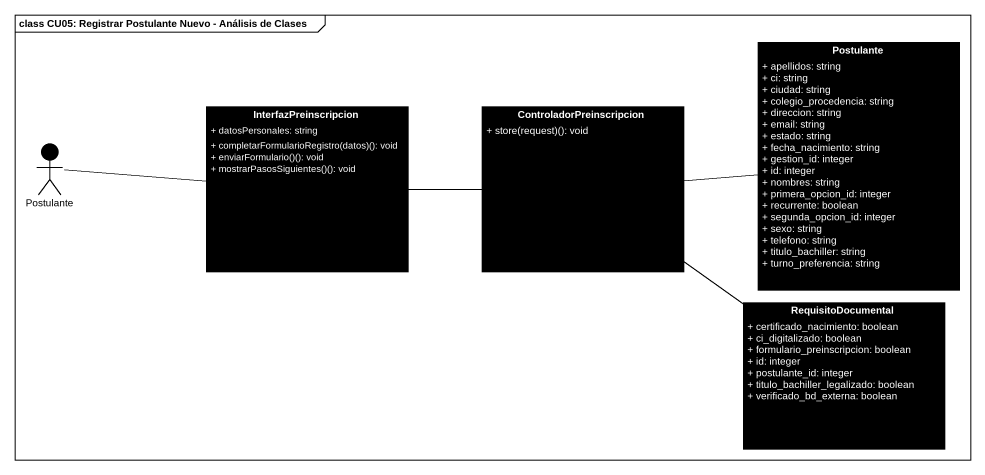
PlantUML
@startuml
mainframe class CU05: Registrar Postulante Nuevo - Análisis de Clases
allowmixing
hide circle
hide empty members
skinparam classAttributeIconSize 0
class Postulante #000000 {
  + apellidos: string
  + ci: string
  + ciudad: string
  + colegio_procedencia: string
  + direccion: string
  + email: string
  + estado: string
  + fecha_nacimiento: string
  + gestion_id: integer
  + id: integer
  + nombres: string
  + primera_opcion_id: integer
  + recurrente: boolean
  + segunda_opcion_id: integer
  + sexo: string
  + telefono: string
  + titulo_bachiller: string
  + turno_preferencia: string
}
class InterfazPreinscripcion #000000 {
  + datosPersonales: string
  + completarFormularioRegistro(datos)(): void
  + enviarFormulario()(): void
  + mostrarPasosSiguientes()(): void
}
class ControladorPreinscripcion #000000 {
  + store(request)(): void
}
actor "Postulante" as Postulante_2 #000000
class RequisitoDocumental #000000 {
  + certificado_nacimiento: boolean
  + ci_digitalizado: boolean
  + formulario_preinscripcion: boolean
  + id: integer
  + postulante_id: integer
  + titulo_bachiller_legalizado: boolean
  + verificado_bd_externa: boolean
}
InterfazPreinscripcion -right- ControladorPreinscripcion
ControladorPreinscripcion -right- Postulante
ControladorPreinscripcion -- RequisitoDocumental
Postulante_2 -right- InterfazPreinscripcion
@enduml
